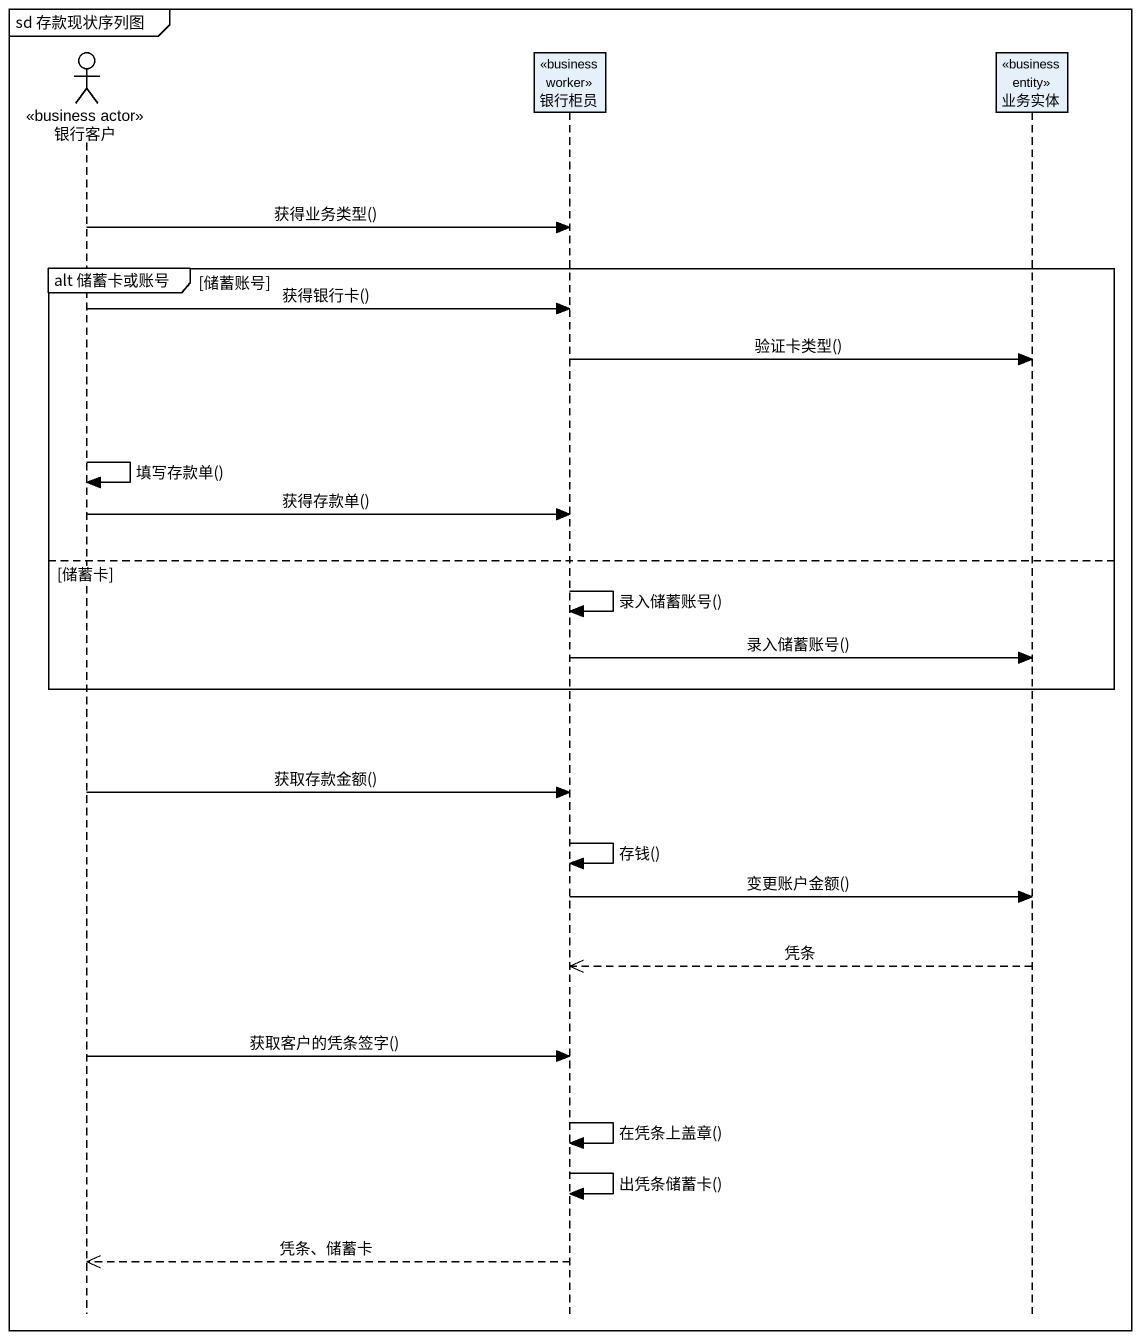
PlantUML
@startuml
mainframe sd 存款现状序列图
hide footbox
actor 银行客户 <<business actor>>
participant 银行柜员 <<business worker>>
participant 业务实体 <<business entity>>

银行客户 -> 银行柜员 : 获得业务类型()
group alt 储蓄卡或账号 [储蓄账号]
  银行客户 -> 银行柜员 : 获得银行卡()
  银行柜员 -> 业务实体 : 验证卡类型()
  银行客户 -> 银行客户 : 填写存款单()
  银行客户 -> 银行柜员 : 获得存款单()
else 储蓄卡
  银行柜员 -> 银行柜员 : 录入储蓄账号()
  银行柜员 -> 业务实体 : 录入储蓄账号()
end
银行客户 -> 银行柜员 : 获取存款金额()
银行柜员 -> 银行柜员 : 存钱()
银行柜员 -> 业务实体 : 变更账户金额()
业务实体 -->> 银行柜员 : 凭条
银行客户 -> 银行柜员 : 获取客户的凭条签字()
银行柜员 -> 银行柜员 : 在凭条上盖章()
银行柜员 -> 银行柜员 : 出凭条储蓄卡()
银行柜员 -->> 银行客户 : 凭条、储蓄卡
@enduml
